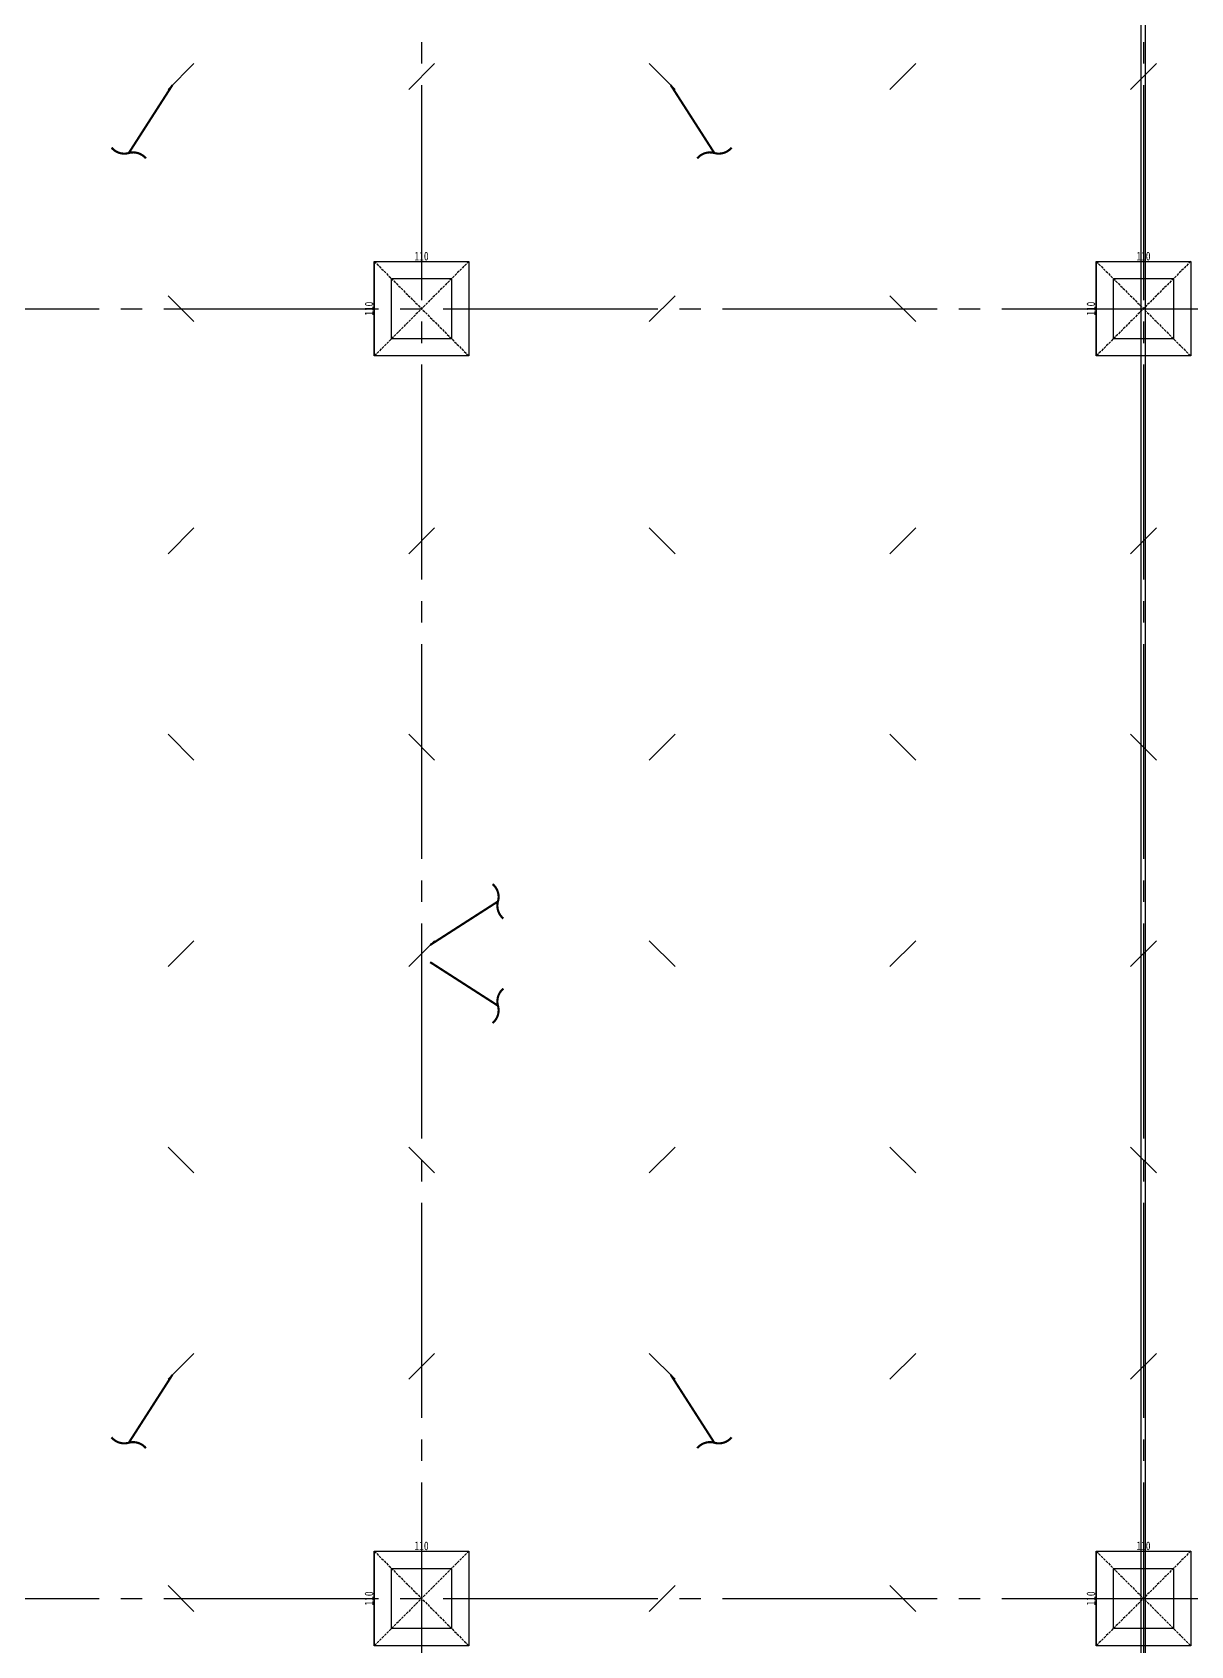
# Model space of a CAD drawing. Extents: x -3080 to 28500, y -1326 to 31609.
# Drawn here: x 3027 to 4375, y 2945 to 4822 of the extents above; entities that cross this region are included whole.
import ezdxf

# ---------------------------------------------------------------- set-up
doc = ezdxf.new("R2010")
doc.units = 0
doc.header["$LTSCALE"] = 100
for name, pattern in [('X-S-FAB-L05$0$COL-CEN-LIN', [3.25, 2.5, -0.25, 0.25, -0.25]), ('X-S-FAB-L05$0$DASHED', [0.75, 0.5, -0.25]), ('X-S-FAB-L05$0$HIDDEN', [0.4, 0.3, -0.1])]:
    doc.linetypes.add(name, pattern=pattern)
for name, color, linetype in [('0-xref', 8, 'Continuous'), ('188K-SM-03-F05-ARCH-PA-Y2257103$0$K-W-P1-3.5-非抗', 53, 'Continuous'), ('X-S-FAB-L05$0$BEAM', 8, 'Continuous'), ('X-S-FAB-L05$0$BLOCK', 8, 'Continuous'), ('X-S-FAB-L05$0$BR-D', 8, 'X-S-FAB-L05$0$DASHED'), ('X-S-FAB-L05$0$CCL', 8, 'X-S-FAB-L05$0$COL-CEN-LIN'), ('X-S-FAB-L05$0$COL', 8, 'Continuous'), ('X-S-FAB-L05$0$COL-S', 8, 'Continuous'), ('X-S-FAB-L05$0$S-鋼柱', 8, 'Continuous'), ('X-S-FAB-L05$0$斜撐', 8, 'Continuous')]:
    doc.layers.add(name, color=color, linetype=linetype)
doc.layers.add('X-S-FAB-L05$0$XREF', color=8, linetype='Continuous', lineweight=0)
doc.styles.add('X-S-FAB-L05$0$DIM', font='', dxfattribs={"width": 0.8})
doc.styles.get('X-S-FAB-L05$0$DIM').set_extended_font_data('MingLiU')
doc.dimstyles.new('X-S-FAB-L05$0$JJP_005_defpoint', dxfattribs={"dimtxt": 20, "dimasz": 0.5, "dimexe": 0.5, "dimexo": 0.5, "dimgap": 0.5, "dimtad": 1, "dimdsep": 46, "dimtxsty": 'X-S-FAB-L05$0$DIM', "dimblk": 'X-S-FAB-L05$0$_None', "dimcen": 10, "dimclrd": 256, "dimclre": 256, "dimclrt": 256, "dimadec": 0, "dimazin": 0, "dimtfac": 1, "dimtix": 1, "dimtmove": 2, "dimatfit": 3, "dimldrblk": 'X-S-FAB-L05$0$_None', "dimfxl": 0.5, "dimtolj": 1, "dimtzin": 0, "dimarcsym": 0})

# ---------------------------------------------------------------- blocks, each defined once
blk = doc.blocks.new('*D174')
at = {"layer": 'DefPoints', "lineweight": -2, "transparency": 16777216}
blk.add_line((0, 0), (110, 0), dxfattribs=at)
at = {"layer": 'DefPoints', "color": 0, "transparency": 16777216}
for p in [(0, 0), (110, 0), (110, 0)]:
    blk.add_point(p, dxfattribs=at)
at = {"layer": 'DefPoints', "transparency": 16777216, "insert": (55, 6.1), "char_height": 10, "attachment_point": 5, "style": 'X-S-FAB-L05$0$DIM'}
blk.add_mtext('\\A1;110', dxfattribs=at)
blk = doc.blocks.new('X-S-FAB-L05$0$_None')
blk = doc.blocks.new('*D175')
at = {"layer": 'DefPoints', "lineweight": -2, "transparency": 16777216}
blk.add_line((0, 0), (0, -110), dxfattribs=at)
at = {"layer": 'DefPoints', "color": 0, "transparency": 16777216}
for p in [(0, 0), (0, -110), (0, -110)]:
    blk.add_point(p, dxfattribs=at)
at = {"layer": 'DefPoints', "transparency": 16777216, "insert": (-6.1, -55), "char_height": 10, "attachment_point": 5, "rotation": 90, "style": 'X-S-FAB-L05$0$DIM'}
blk.add_mtext('\\A1;110', dxfattribs=at)
blk = doc.blocks.new('X-S-FAB-L05$0$斜撐')
at = {"layer": 'X-S-FAB-L05$0$BR-D', "const_width": 0.5}
blk.add_lwpolyline([(962.11, 215.55, -0.296213), (957.95, 215.19, 0.299957), (953.75, 214.85, 0.006918)], format="xyb", dxfattribs=at)
at = {"layer": 'X-S-FAB-L05$0$BR-D', "linetype": 'ByBlock', "const_width": 0.5}
blk.add_lwpolyline([(964.37, 197.57), (957.95, 215.19)], dxfattribs=at)
blk = doc.blocks.new('X-S-FAB-L05$0$SC1')
at = {"layer": 'DefPoints'}
blk.add_line((27925, 8342.1), (27955, 8312.1), dxfattribs=at)
blk = doc.blocks.new('X-S-FAB-L05$0$VC(C)')
at = {"layer": 'X-S-FAB-L05$0$S-鋼柱', "rotation": 90}
for p in [(11527.1, -23170), (11807.1, -23170), (12367.1, -23170), (12647.1, -23170), (12087.1, -23440), (11527.1, -23710), (11807.1, -23710), (12367.1, -23710), (12647.1, -23710), (12087.1, -23950), (11527.1, -24190), (11807.1, -24190), (12367.1, -24190), (12647.1, -24190), (12087.1, -24430), (11527.1, -24670), (11807.1, -24670), (12367.1, -24670), (12647.1, -24670), (12087.1, -24940)]:
    blk.add_blockref('X-S-FAB-L05$0$SC1', p, dxfattribs=at)
at = {"layer": 'X-S-FAB-L05$0$S-鋼柱'}
for p in [(-24180, -3557.1), (-24740, -3827.1), (-23900, -3827.1), (-24180, -4097.1), (-24740, -4337.1), (-24460, -4337.1), (-23900, -4337.1), (-23620, -4337.1), (-24180, -4577.1), (-24740, -4817.1), (-24460, -4817.1), (-23900, -4817.1), (-23620, -4817.1), (-24180, -5057.1), (-24740, -5327.1), (-23900, -5327.1)]:
    blk.add_blockref('X-S-FAB-L05$0$SC1', p, dxfattribs=at)
at = {"layer": 'X-S-FAB-L05$0$斜撐'}
for p, xscale, yscale, zscale, rotation in [((-1297.2, 6782.6), -5.000000000000004, 5, 5, 167.3146368959792), ((8257.2, 6782.6), 5, 5, 5, 192.6853631040206), ((1467.4, 8247.2), 5.000000000000002, 5.000000000000002, 5.000000000000002, 282.6853631040207), ((1467.4, -747.2), -5, 5, 5, 257.3146368959793), ((-1297.2, 5282.6), -5.000000000000004, 5, 5, 167.3146368959792), ((8257.2, 5282.6), 5, 5, 5, 192.6853631040206)]:
    blk.add_blockref('X-S-FAB-L05$0$斜撐', p, dxfattribs=dict(at, xscale=xscale, yscale=yscale, zscale=zscale, rotation=rotation))
blk = doc.blocks.new('188K-SM-03-F05-ARCH-PA-Y2257103')
at = {"layer": '188K-SM-03-F05-ARCH-PA-Y2257103$0$K-W-P1-3.5-非抗'}
for p, q in [((4317.5, 732.5), (4317.5, 8265)), ((4322.5, 732.5), (4322.5, 8265))]:
    blk.add_line(p, q, dxfattribs=at)
blk = doc.blocks.new('*U59')
at = {"layer": 'DefPoints', "linetype": 'X-S-FAB-L05$0$HIDDEN', "ltscale": 0.1}
for p, q in [((110, 0), (0, -110)), ((0, 0), (110, -110))]:
    blk.add_line(p, q, dxfattribs=at)
at = {"layer": 'X-S-FAB-L05$0$COL', "ltscale": 0.1}
blk.add_lwpolyline([(0, 0), (110, 0), (110, -110), (0, -110)], close=True, dxfattribs=at)
at = {"layer": 'DefPoints'}
dim = blk.add_linear_dim(base=(0, -110), p1=(0, 0), p2=(0, -110), angle=90, dimstyle='X-S-FAB-L05$0$JJP_005_defpoint', override={"dimtxt": 10}, dxfattribs=at)
dim.commit()
dim.dimension.update_dxf_attribs({"geometry": '*D175', "text_midpoint": (-6.067, -55)})
dim = blk.add_linear_dim(base=(110, 0), p1=(0, 0), p2=(110, 0), dimstyle='X-S-FAB-L05$0$JJP_005_defpoint', override={"dimtxt": 10}, dxfattribs=at)
dim.commit()
dim.dimension.update_dxf_attribs({"geometry": '*D174', "text_midpoint": (55, 6.067)})
blk = doc.blocks.new('X-S-FAB-L05$0$FAB2-L05')
at = {"layer": 'X-S-FAB-L05$0$CCL'}
for p, q in [((-22680, 11005), (-22680, 0)), ((-21840, 11005), (-21840, 0)), ((-26880, 5220), (1210, 5220)), ((-26880, 3720), (1210, 3720))]:
    blk.add_line(p, q, dxfattribs=at)
at = {"layer": 'X-S-FAB-L05$0$COL-S'}
for points in [[(-22715, 5255), (-22645, 5255), (-22645, 5185), (-22715, 5185)], [(-21875, 5255), (-21805, 5255), (-21805, 5185), (-21875, 5185)], [(-22715, 3755), (-22645, 3755), (-22645, 3685), (-22715, 3685)], [(-21875, 3755), (-21805, 3755), (-21805, 3685), (-21875, 3685)]]:
    blk.add_lwpolyline(points, close=True, dxfattribs=at)
at = {"layer": 'X-S-FAB-L05$0$BEAM'}
for p in [(-22735, 5275), (-21895, 5275), (-22735, 3775), (-21895, 3775)]:
    blk.add_blockref('*U59', p, dxfattribs=at)
blk = doc.blocks.new('X-S-FAB-L05')
at = {"layer": 'X-S-FAB-L05$0$COL-S'}
for points in [[(3445, 4535), (3515, 4535), (3515, 4465), (3445, 4465)], [(4285, 4535), (4355, 4535), (4355, 4465), (4285, 4465)], [(3445, 3035), (3515, 3035), (3515, 2965), (3445, 2965)], [(4285, 3035), (4355, 3035), (4355, 2965), (4285, 2965)]]:
    blk.add_lwpolyline(points, close=True, dxfattribs=at)
at = {"layer": 'X-S-FAB-L05$0$BEAM'}
for p in [(3425, 4555), (4265, 4555), (3425, 3055), (4265, 3055)]:
    blk.add_blockref('*U59', p, dxfattribs=at)
at = {"layer": 'X-S-FAB-L05$0$BLOCK'}
blk.add_blockref('X-S-FAB-L05$0$FAB2-L05', (26160, -720), dxfattribs=at)
at = {"layer": 'X-S-FAB-L05$0$XREF'}
blk.add_blockref('X-S-FAB-L05$0$VC(C)', (0, 0), dxfattribs=at)

msp = doc.modelspace()

# ---------------------------------------------------------------- block references
at = {"layer": '0-xref'}
for name in ['X-S-FAB-L05', '188K-SM-03-F05-ARCH-PA-Y2257103']:
    msp.add_blockref(name, (0, 0), dxfattribs=at)

doc.saveas('drawing.dxf')
